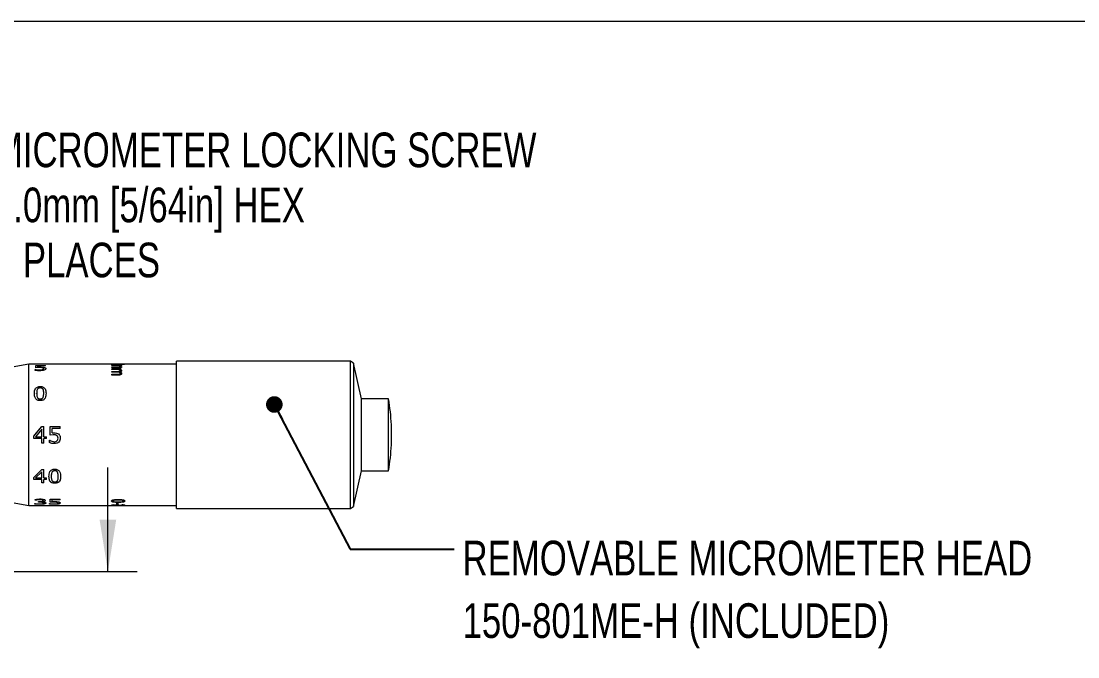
# Model space of a CAD drawing. Header units: millimetres. Extents: x 2 to 278, y 1 to 215.
# Drawn here: x 75.2 to 139.8, y 175.8 to 214.6 of the extents above; entities that cross this region are included whole.
import ezdxf

# ---------------------------------------------------------------- set-up
doc = ezdxf.new("R2010")
doc.units = ezdxf.units.MM
doc.styles.add('SLDTEXTSTYLE0', font='TXT', dxfattribs={"width": 0.75})
doc.dimstyles.new('SLDDIMSTYLE1', dxfattribs={"dimtxt": 2.116667, "dimasz": 3.175, "dimexe": 0, "dimexo": 0.0625, "dimgap": 0.529167, "dimtad": 0, "dimtih": 1, "dimtoh": 1, "dimdec": 1, "dimlfac": 2, "dimrnd": 1e-09, "dimzin": 12, "dimdsep": 46, "dimtxsty": 'SLDTEXTSTYLE0', "dimsah": 1, "dimcen": 0.09, "dimadec": 0, "dimazin": 3, "dimtfac": 1, "dimtdec": 1, "dimtmove": 0, "dimatfit": 0, "dimfxl": 1, "dimfrac": 2, "dimtolj": 1, "dimtzin": 12, "dimarcsym": 0})
doc.dimstyles.new('SLDDIMSTYLE6', dxfattribs={"dimtxt": 2.116667, "dimasz": 3.175, "dimexe": 0, "dimexo": 0.0625, "dimgap": 0.529167, "dimtad": 0, "dimtih": 1, "dimtoh": 1, "dimdec": 1, "dimlfac": 2, "dimrnd": 1e-09, "dimzin": 12, "dimdsep": 46, "dimtxsty": 'SLDTEXTSTYLE0', "dimsah": 1, "dimcen": 0, "dimadec": 0, "dimazin": 3, "dimtfac": 1, "dimtdec": 1, "dimtofl": 0, "dimtmove": 0, "dimatfit": 3, "dimfxl": 1, "dimfrac": 2, "dimtolj": 1, "dimtzin": 12, "dimarcsym": 0})
doc.dimstyles.new('SLDDIMSTYLE7', dxfattribs={"dimtxt": 0.18, "dimasz": 1.016, "dimexe": 0, "dimexo": 0.0625, "dimgap": 0, "dimtad": 0, "dimtih": 1, "dimtoh": 1, "dimdec": 0, "dimrnd": 1e-09, "dimzin": 0, "dimdsep": 46, "dimtxsty": 'Standard', "dimblk1": 'DOT', "dimblk2": 'DOT', "dimsah": 1, "dimcen": 0.09, "dimadec": 0, "dimazin": 0, "dimtfac": 1.016, "dimtdec": 0, "dimtofl": 0, "dimtmove": 0, "dimatfit": 3, "dimldrblk": 'DOT', "dimfxl": 1, "dimfrac": 2, "dimtolj": 1, "dimtzin": 0, "dimarcsym": 0})

# ---------------------------------------------------------------- blocks, each defined once
blk = doc.blocks.new('_D_12')
at = {"color": 7, "linetype": 'Continuous', "lineweight": 0}
for p, q in [((80.533, 181.023), (80.533, 187.373)), ((59.049, 181.023), (82.311, 181.023)), ((65.299, 174.773), (82.311, 174.773)), ((80.533, 168.523), (80.533, 174.773)), ((84.343, 168.523), (80.533, 168.523)), ((86.918, 166.953), (86.274, 166.953)), ((86.274, 166.953), (86.274, 163.589)), ((94.675, 166.953), (95.319, 166.953)), ((95.319, 166.953), (95.319, 163.589)), ((86.274, 163.589), (86.918, 163.589)), ((95.319, 163.589), (94.675, 163.589))]:
    blk.add_line(p, q, dxfattribs=at)
at = {"color": 7, "linetype": 'Continuous', "lineweight": 18}
for points in [[(80.533, 181.023), (81.041, 184.198), (80.025, 184.198)], [(80.533, 174.773), (80.025, 171.598), (81.041, 171.598)]]:
    blk.add_solid(points, dxfattribs=at)
at = {"color": 7, "linetype": 'Continuous', "lineweight": 18, "char_height": 2.1167, "attachment_point": 1, "style": 'SLDTEXTSTYLE0'}
for s, insert in [('12.5mm', (85.631, 170.11)), ('0.49in', (86.918, 166.318)), ('TYP', (85.631, 162.526))]:
    blk.add_mtext(s, dxfattribs=dict(at, insert=insert))
blk = doc.blocks.new('_D_15')
at = {"color": 7, "linetype": 'Continuous', "lineweight": 0}
for p, q in [((61.511, 193.882), (68.966, 206.795)), ((68.966, 206.795), (72.776, 206.795))]:
    blk.add_line(p, q, dxfattribs=at)
at = {"color": 7, "linetype": 'Continuous', "lineweight": 18}
blk.add_solid([(61.511, 193.882), (63.538, 196.377), (62.658, 196.885)], dxfattribs=at)
at = {"color": 7, "linetype": 'Continuous', "lineweight": 18, "attachment_point": 1, "style": 'SLDTEXTSTYLE0'}
for s, insert, char_height in [('MICROMETER LOCKING SCREW', (73.57, 207.841), 2.11667), ('2.0mm [5/64in] HEX', (73.57, 204.478), 2.11667), ('2 PLACES', (73.57, 201.115), 2.1167)]:
    blk.add_mtext(s, dxfattribs=dict(at, insert=insert, char_height=char_height))
blk = doc.blocks.new('_Dot')
at = {"color": 0, "linetype": 'ByBlock', "lineweight": -2}
blk.add_line((-0.5, 0), (-1, 0), dxfattribs=at)
at = {"color": 0, "linetype": 'ByBlock', "const_width": 0.5}
blk.add_lwpolyline([(-0.25, 0, 1), (0.25, 0, 1)], format="xyb", close=True, dxfattribs=at)

msp = doc.modelspace()

# ---------------------------------------------------------------- linework, layer by layer
at = {"color": 7, "linetype": 'Continuous', "lineweight": 18}
for p, q in [((1.579, 214.645), (277.989, 214.645)), ((75.701, 193.695), (72.526, 193.135)), ((80.781, 193.695), (75.701, 193.695)), ((75.701, 185.883), (75.701, 193.695)), ((80.781, 193.695), (80.858, 193.695)), ((80.781, 193.678), (80.781, 193.695)), ((80.858, 193.688), (80.781, 193.688)), ((80.858, 193.678), (80.781, 193.678)), ((80.781, 193.654), (81.35, 193.654)), ((80.781, 193.64), (80.781, 193.654)), ((81.369, 193.695), (80.858, 193.695)), ((80.858, 193.693), (80.858, 193.695)), ((80.858, 193.693), (81.369, 193.693)), ((80.858, 193.693), (80.858, 193.689)), ((80.858, 193.678), (80.858, 193.689)), ((81.543, 193.689), (80.858, 193.689)), ((81.35, 193.64), (81.35, 193.654)), ((81.369, 193.695), (81.437, 193.695)), ((81.369, 193.693), (81.369, 193.695)), ((81.369, 193.693), (81.369, 193.689)), ((84.723, 193.695), (81.439, 193.695)), ((81.543, 193.689), (81.543, 193.692)), ((95.351, 193.877), (84.723, 193.877)), ((84.723, 185.736), (84.723, 193.877)), ((95.545, 193.753), (95.351, 193.877)), ((95.351, 185.736), (95.351, 193.877)), ((96.026, 191.567), (95.545, 193.753)), ((95.545, 193.753), (95.545, 185.001)), ((76.084, 193.372), (76.093, 193.372)), ((76.084, 193.315), (76.084, 193.372)), ((76.084, 193.366), (76.093, 193.366)), ((76.093, 193.372), (76.093, 193.366)), ((76.122, 193.613), (76.727, 193.613)), ((76.122, 193.479), (76.122, 193.613)), ((76.122, 193.606), (76.727, 193.606)), ((76.332, 193.487), (76.122, 193.479)), ((76.122, 193.473), (76.122, 193.479)), ((76.251, 193.519), (76.251, 193.589)), ((76.727, 193.589), (76.251, 193.589)), ((76.251, 193.519), (76.251, 193.513)), ((76.365, 193.521), (76.365, 193.515)), ((76.367, 193.337), (76.367, 193.331)), ((76.538, 193.361), (76.538, 193.356)), ((76.598, 193.423), (76.598, 193.417)), ((76.624, 193.502), (76.624, 193.496)), ((76.727, 193.589), (76.727, 193.613)), ((76.74, 193.423), (76.74, 193.417)), ((80.781, 193.648), (81.35, 193.648)), ((81.213, 193.64), (80.781, 193.64)), ((80.781, 193.589), (81.11, 193.589)), ((80.781, 193.567), (80.781, 193.589)), ((80.781, 193.583), (81.11, 193.583)), ((81.151, 193.567), (80.781, 193.567)), ((80.781, 193.493), (81.11, 193.493)), ((80.781, 193.463), (80.781, 193.493)), ((80.781, 193.487), (81.11, 193.487)), ((81.153, 193.463), (80.781, 193.463)), ((80.781, 193.4), (81.35, 193.4)), ((80.781, 193.364), (80.781, 193.4)), ((80.781, 193.394), (81.35, 193.394)), ((81.213, 193.364), (80.781, 193.364)), ((80.781, 193.253), (81.11, 193.253)), ((80.781, 193.209), (80.781, 193.253)), ((80.781, 193.247), (81.11, 193.247)), ((81.151, 193.209), (80.781, 193.209)), ((80.781, 193.077), (81.11, 193.077)), ((80.781, 193.027), (80.781, 193.077)), ((80.781, 193.072), (81.11, 193.072)), ((81.153, 193.027), (80.781, 193.027)), ((81.11, 193.589), (81.11, 193.583)), ((81.11, 193.493), (81.11, 193.487)), ((81.11, 193.253), (81.11, 193.247)), ((81.11, 193.077), (81.11, 193.072)), ((81.21, 193.567), (81.151, 193.567)), ((81.21, 193.211), (81.151, 193.209)), ((81.238, 193.593), (81.238, 193.586)), ((81.238, 193.498), (81.238, 193.492)), ((81.238, 193.26), (81.238, 193.254)), ((81.238, 193.086), (81.238, 193.081)), ((81.274, 193.572), (81.274, 193.566)), ((81.274, 193.22), (81.274, 193.215)), ((81.283, 193.612), (81.283, 193.606)), ((81.283, 193.526), (81.283, 193.52)), ((81.283, 193.301), (81.283, 193.296)), ((81.283, 193.135), (81.283, 193.129)), ((81.35, 193.64), (81.287, 193.64)), ((81.35, 193.364), (81.287, 193.364)), ((81.287, 193.364), (81.287, 193.358)), ((81.35, 193.364), (81.35, 193.4)), ((81.369, 193.607), (81.369, 193.601)), ((81.369, 193.518), (81.369, 193.512)), ((81.369, 193.29), (81.369, 193.284)), ((81.369, 193.121), (81.369, 193.115)), ((76.045, 191.914), (76.045, 191.911)), ((76.187, 191.911), (76.187, 191.914)), ((76.399, 192.326), (76.399, 192.322)), ((76.611, 191.912), (76.611, 191.915)), ((76.752, 191.915), (76.752, 191.912)), ((76.226, 191.656), (76.226, 191.659)), ((76.399, 191.562), (76.399, 191.565)), ((76.57, 191.654), (76.57, 191.657)), ((97.677, 191.567), (96.026, 191.567)), ((96.026, 187.604), (96.026, 191.567)), ((97.677, 187.604), (97.677, 191.567)), ((76.007, 189.304), (76.501, 189.879)), ((76.068, 189.376), (76.501, 189.878)), ((76.501, 189.879), (76.624, 189.879)), ((76.501, 189.878), (76.501, 189.879)), ((76.501, 189.878), (76.624, 189.878)), ((76.624, 189.263), (76.624, 189.879)), ((77.01, 189.879), (77.614, 189.879)), ((77.01, 189.353), (77.01, 189.879)), ((77.01, 189.878), (77.614, 189.878)), ((77.614, 189.764), (77.614, 189.879)), ((97.852, 188.875), (97.852, 189.996)), ((76.007, 189.147), (76.007, 189.304)), ((76.495, 189.147), (76.007, 189.147)), ((76.495, 189.147), (76.007, 189.147)), ((76.495, 189.715), (76.106, 189.263)), ((76.204, 189.377), (76.106, 189.263)), ((76.106, 189.263), (76.106, 189.263)), ((76.106, 189.263), (76.495, 189.263)), ((76.495, 189.263), (76.495, 189.715)), ((76.495, 188.865), (76.495, 189.147)), ((76.495, 189.147), (76.495, 189.147)), ((76.624, 189.263), (76.778, 189.263)), ((76.624, 188.865), (76.624, 189.147)), ((76.778, 189.147), (76.624, 189.147)), ((76.778, 189.147), (76.624, 189.147)), ((76.624, 189.147), (76.624, 189.147)), ((76.778, 189.147), (76.778, 189.263)), ((77.219, 189.378), (77.01, 189.353)), ((77.185, 189.374), (77.01, 189.353)), ((77.138, 189.489), (77.138, 189.764)), ((77.614, 189.764), (77.138, 189.764)), ((77.138, 189.489), (77.138, 189.489)), ((77.252, 189.494), (77.252, 189.494)), ((77.418, 189.331), (77.418, 189.331)), ((77.486, 189.183), (77.486, 189.183)), ((77.512, 189.43), (77.564, 189.383)), ((77.512, 189.43), (77.512, 189.43)), ((77.627, 189.184), (77.627, 189.184)), ((76.624, 188.866), (76.495, 188.866)), ((76.624, 188.865), (76.495, 188.865)), ((76.971, 189.044), (76.981, 189.044)), ((76.971, 188.899), (76.971, 189.044)), ((77.259, 188.84), (77.259, 188.84)), ((77.531, 188.939), (77.531, 188.939)), ((97.852, 188.757), (97.852, 188.875)), ((76.007, 186.777), (76.501, 187.258)), ((76.501, 187.258), (76.624, 187.258)), ((76.624, 186.744), (76.624, 187.258)), ((96.026, 187.186), (96.026, 187.604)), ((97.677, 187.186), (97.677, 187.604)), ((76.007, 186.653), (76.007, 186.777)), ((76.495, 186.657), (76.007, 186.657)), ((76.495, 186.653), (76.007, 186.653)), ((76.495, 187.12), (76.106, 186.747)), ((76.495, 187.117), (76.106, 186.744)), ((76.106, 186.747), (76.106, 186.744)), ((76.106, 186.744), (76.495, 186.744)), ((76.495, 187.12), (76.495, 187.117)), ((76.495, 186.744), (76.495, 187.117)), ((76.495, 186.657), (76.495, 186.653)), ((76.495, 186.439), (76.495, 186.653)), ((76.624, 186.744), (76.778, 186.744)), ((76.778, 186.657), (76.624, 186.657)), ((76.624, 186.657), (76.624, 186.653)), ((76.624, 186.439), (76.624, 186.653)), ((76.778, 186.653), (76.624, 186.653)), ((76.778, 186.653), (76.778, 186.744)), ((76.933, 186.831), (76.933, 186.834)), ((77.074, 186.834), (77.074, 186.831)), ((77.114, 187.092), (77.114, 187.088)), ((77.286, 187.183), (77.286, 187.18)), ((77.457, 187.093), (77.457, 187.089)), ((77.498, 186.835), (77.498, 186.832)), ((77.64, 186.832), (77.64, 186.835)), ((95.545, 185.001), (96.026, 187.186)), ((96.026, 187.186), (97.677, 187.186)), ((76.624, 186.444), (76.495, 186.444)), ((76.624, 186.439), (76.495, 186.439)), ((77.286, 186.42), (77.286, 186.425)), ((72.526, 185.619), (75.701, 185.059)), ((75.701, 185.059), (75.701, 185.883)), ((76.097, 185.378), (76.097, 185.433)), ((76.103, 185.384), (76.097, 185.384)), ((76.103, 185.378), (76.097, 185.378)), ((76.103, 185.378), (76.103, 185.384)), ((76.302, 185.296), (76.349, 185.296)), ((76.302, 185.26), (76.302, 185.296)), ((76.364, 185.266), (76.302, 185.266)), ((76.364, 185.26), (76.364, 185.266)), ((76.376, 185.413), (76.376, 185.418)), ((76.514, 185.4), (76.514, 185.406)), ((76.518, 185.282), (76.518, 185.288)), ((76.518, 185.279), (76.518, 185.282)), ((76.572, 185.357), (76.572, 185.363)), ((76.714, 185.361), (76.714, 185.367)), ((77.01, 185.449), (77.614, 185.449)), ((77.01, 185.26), (77.01, 185.449)), ((77.219, 185.274), (77.01, 185.266)), ((77.219, 185.268), (77.01, 185.26)), ((77.614, 185.408), (77.138, 185.408)), ((77.138, 185.402), (77.138, 185.408)), ((77.138, 185.303), (77.138, 185.402)), ((77.614, 185.402), (77.138, 185.402)), ((77.219, 185.268), (77.219, 185.274)), ((77.614, 185.402), (77.614, 185.449)), ((80.762, 185.333), (80.762, 185.339)), ((80.849, 185.339), (80.849, 185.333)), ((80.931, 185.387), (80.931, 185.381)), ((81.162, 185.398), (81.162, 185.392)), ((81.395, 185.386), (81.395, 185.381)), ((81.476, 185.339), (81.476, 185.333)), ((81.562, 185.333), (81.562, 185.339)), ((84.723, 184.877), (84.723, 185.736)), ((95.351, 184.877), (95.351, 185.736)), ((75.701, 185.059), (84.723, 185.059)), ((76.071, 185.177), (76.071, 185.184)), ((76.071, 185.177), (76.081, 185.177)), ((76.071, 185.147), (76.071, 185.177)), ((76.364, 185.26), (76.302, 185.26)), ((76.371, 185.134), (76.371, 185.14)), ((76.533, 185.249), (76.533, 185.255)), ((76.598, 185.208), (76.598, 185.214)), ((76.644, 185.153), (76.644, 185.159)), ((76.74, 185.206), (76.74, 185.212)), ((76.971, 185.177), (76.971, 185.184)), ((76.971, 185.177), (76.981, 185.177)), ((76.971, 185.146), (76.971, 185.177)), ((77.259, 185.134), (77.259, 185.14)), ((77.418, 185.253), (77.418, 185.259)), ((77.486, 185.212), (77.486, 185.218)), ((77.531, 185.154), (77.531, 185.16)), ((77.627, 185.212), (77.627, 185.218)), ((80.781, 185.11), (80.887, 185.11)), ((80.781, 185.061), (80.781, 185.11)), ((80.868, 185.068), (80.781, 185.068)), ((80.868, 185.061), (80.781, 185.061)), ((81.067, 185.078), (80.868, 185.101)), ((80.868, 185.095), (80.868, 185.101)), ((81.067, 185.072), (80.868, 185.095)), ((80.868, 185.061), (80.868, 185.062)), ((80.887, 185.11), (81.073, 185.083)), ((81.198, 185.071), (81.067, 185.078)), ((81.067, 185.072), (81.067, 185.078)), ((81.198, 185.064), (81.067, 185.072)), ((81.07, 185.208), (81.157, 185.208)), ((81.07, 185.136), (81.07, 185.208)), ((81.157, 185.143), (81.07, 185.143)), ((81.157, 185.136), (81.07, 185.136)), ((81.157, 185.136), (81.157, 185.208)), ((81.163, 185.248), (81.163, 185.254)), ((81.255, 185.069), (81.198, 185.071)), ((81.198, 185.064), (81.198, 185.071)), ((81.351, 185.062), (81.351, 185.069)), ((81.408, 185.106), (81.408, 185.113)), ((81.408, 185.107), (81.515, 185.107)), ((81.408, 185.106), (81.408, 185.107)), ((81.476, 185.08), (81.476, 185.087)), ((84.723, 184.877), (95.351, 184.877)), ((95.351, 184.877), (95.545, 185.001))]:
    msp.add_line(p, q, dxfattribs=at)
for start, end in [(2.79709, 9.93321), (350.06679, 357.20291)]:
    msp.add_arc((85.167, 189.377), 12.7, start, end, dxfattribs=at)
for points, knots in [([(81.437, 193.695), (81.438, 193.695), (81.439, 193.695), (81.451, 193.694), (81.458, 193.694)], [0, 0, 0, 0, 0.498035, 1, 1, 1, 1]), ([(81.458, 193.694), (81.463, 193.693), (81.472, 193.693), (81.493, 193.693), (81.517, 193.692), (81.534, 193.692), (81.543, 193.692)], [0, 0, 0, 0, 0.255248, 0.499878, 0.749676, 1, 1, 1, 1]), ([(76.372, 193.29), (76.322, 193.291), (76.223, 193.293), (76.13, 193.307), (76.084, 193.315)], [0, 0, 0, 0, 0.497226, 1, 1, 1, 1]), ([(76.093, 193.372), (76.136, 193.363), (76.221, 193.344), (76.318, 193.339), (76.367, 193.337)], [0, 0, 0, 0, 0.500486, 1, 1, 1, 1]), ([(76.093, 193.366), (76.136, 193.357), (76.221, 193.338), (76.318, 193.333), (76.367, 193.331)], [0, 0, 0, 0, 0.500426, 1, 1, 1, 1]), ([(76.251, 193.519), (76.27, 193.52), (76.308, 193.521), (76.346, 193.521), (76.365, 193.521)], [0, 0, 0, 0, 0.499995, 1, 1, 1, 1]), ([(76.251, 193.513), (76.27, 193.514), (76.308, 193.515), (76.346, 193.515), (76.365, 193.515)], [0, 0, 0, 0, 0.499993, 1, 1, 1, 1]), ([(76.53, 193.472), (76.516, 193.475), (76.486, 193.481), (76.418, 193.486), (76.367, 193.486), (76.332, 193.487)], [0, 0, 0, 0, 0.249715, 0.499736, 1, 1, 1, 1]), ([(76.365, 193.521), (76.411, 193.521), (76.502, 193.52), (76.584, 193.508), (76.624, 193.502)], [0, 0, 0, 0, 0.501299, 1, 1, 1, 1]), ([(76.365, 193.515), (76.411, 193.515), (76.502, 193.514), (76.584, 193.502), (76.624, 193.496)], [0, 0, 0, 0, 0.50135, 1, 1, 1, 1]), ([(76.367, 193.337), (76.398, 193.338), (76.445, 193.339), (76.496, 193.348), (76.521, 193.355), (76.533, 193.359), (76.538, 193.361)], [0, 0, 0, 0, 0.499447, 0.749427, 0.874687, 1, 1, 1, 1]), ([(76.367, 193.331), (76.398, 193.332), (76.445, 193.334), (76.496, 193.342), (76.521, 193.349), (76.533, 193.353), (76.538, 193.356)], [0, 0, 0, 0, 0.49954, 0.749513, 0.874741, 1, 1, 1, 1]), ([(76.644, 193.331), (76.625, 193.324), (76.587, 193.311), (76.496, 193.293), (76.421, 193.291), (76.372, 193.29)], [0, 0, 0, 0, 0.250276, 0.500633, 1, 1, 1, 1]), ([(76.598, 193.423), (76.596, 193.432), (76.593, 193.447), (76.563, 193.463), (76.541, 193.469), (76.53, 193.472)], [0, 0, 0, 0, 0.499125, 0.74964, 1, 1, 1, 1]), ([(76.538, 193.361), (76.548, 193.366), (76.568, 193.375), (76.593, 193.396), (76.596, 193.412), (76.598, 193.423)], [0, 0, 0, 0, 0.250172, 0.500472, 1, 1, 1, 1]), ([(76.538, 193.356), (76.548, 193.36), (76.568, 193.369), (76.593, 193.39), (76.596, 193.406), (76.598, 193.417)], [0, 0, 0, 0, 0.250257, 0.500566, 1, 1, 1, 1]), ([(76.624, 193.502), (76.643, 193.498), (76.68, 193.489), (76.718, 193.47), (76.733, 193.451), (76.739, 193.435), (76.739, 193.427), (76.74, 193.423)], [0, 0, 0, 0, 0.249801, 0.499609, 0.749505, 0.874729, 1, 1, 1, 1]), ([(76.624, 193.496), (76.643, 193.492), (76.68, 193.483), (76.718, 193.464), (76.733, 193.445), (76.739, 193.429), (76.739, 193.421), (76.74, 193.417)], [0, 0, 0, 0, 0.249918, 0.499746, 0.749586, 0.874771, 1, 1, 1, 1]), ([(76.74, 193.423), (76.736, 193.407), (76.727, 193.374), (76.671, 193.345), (76.644, 193.331)], [0, 0, 0, 0, 0.500453, 1, 1, 1, 1]), ([(81.11, 193.589), (81.132, 193.589), (81.176, 193.589), (81.217, 193.591), (81.238, 193.593)], [0, 0, 0, 0, 0.501406, 1, 1, 1, 1]), ([(81.11, 193.583), (81.132, 193.583), (81.176, 193.583), (81.217, 193.585), (81.238, 193.586)], [0, 0, 0, 0, 0.501424, 1, 1, 1, 1]), ([(81.11, 193.493), (81.132, 193.493), (81.175, 193.493), (81.217, 193.497), (81.238, 193.498)], [0, 0, 0, 0, 0.501446, 1, 1, 1, 1]), ([(81.11, 193.487), (81.132, 193.487), (81.175, 193.487), (81.217, 193.49), (81.238, 193.492)], [0, 0, 0, 0, 0.501464, 1, 1, 1, 1]), ([(81.11, 193.253), (81.132, 193.253), (81.176, 193.252), (81.217, 193.258), (81.238, 193.26)], [0, 0, 0, 0, 0.501406, 1, 1, 1, 1]), ([(81.11, 193.247), (81.132, 193.247), (81.176, 193.247), (81.217, 193.252), (81.238, 193.254)], [0, 0, 0, 0, 0.501424, 1, 1, 1, 1]), ([(81.11, 193.077), (81.132, 193.077), (81.175, 193.077), (81.217, 193.083), (81.238, 193.086)], [0, 0, 0, 0, 0.501446, 1, 1, 1, 1]), ([(81.11, 193.072), (81.132, 193.072), (81.175, 193.072), (81.217, 193.078), (81.238, 193.081)], [0, 0, 0, 0, 0.501464, 1, 1, 1, 1]), ([(81.369, 193.518), (81.368, 193.51), (81.365, 193.499), (81.338, 193.484), (81.298, 193.473), (81.234, 193.464), (81.18, 193.463), (81.153, 193.463)], [0, 0, 0, 0, 0.249661, 0.375114, 0.499851, 0.749401, 1, 1, 1, 1]), ([(81.369, 193.121), (81.368, 193.107), (81.365, 193.087), (81.338, 193.062), (81.298, 193.043), (81.234, 193.029), (81.18, 193.027), (81.153, 193.027)], [0, 0, 0, 0, 0.249661, 0.375114, 0.499851, 0.749401, 1, 1, 1, 1]), ([(81.283, 193.526), (81.281, 193.53), (81.279, 193.538), (81.254, 193.553), (81.228, 193.562), (81.21, 193.567)], [0, 0, 0, 0, 0.249663, 0.499643, 1, 1, 1, 1]), ([(81.283, 193.135), (81.281, 193.142), (81.279, 193.156), (81.254, 193.183), (81.228, 193.2), (81.21, 193.211)], [0, 0, 0, 0, 0.249663, 0.499643, 1, 1, 1, 1]), ([(81.283, 193.612), (81.281, 193.615), (81.279, 193.621), (81.255, 193.63), (81.23, 193.636), (81.213, 193.64)], [0, 0, 0, 0, 0.249731, 0.499687, 1, 1, 1, 1]), ([(81.283, 193.301), (81.281, 193.307), (81.279, 193.319), (81.255, 193.341), (81.23, 193.355), (81.213, 193.364)], [0, 0, 0, 0, 0.249731, 0.499687, 1, 1, 1, 1]), ([(81.238, 193.593), (81.246, 193.594), (81.262, 193.596), (81.281, 193.603), (81.282, 193.609), (81.283, 193.612)], [0, 0, 0, 0, 0.248695, 0.499864, 1, 1, 1, 1]), ([(81.238, 193.586), (81.246, 193.588), (81.262, 193.59), (81.281, 193.597), (81.282, 193.602), (81.283, 193.606)], [0, 0, 0, 0, 0.248838, 0.50002, 1, 1, 1, 1]), ([(81.238, 193.498), (81.245, 193.5), (81.261, 193.503), (81.281, 193.513), (81.282, 193.521), (81.283, 193.526)], [0, 0, 0, 0, 0.2490104, 0.4999938, 1, 1, 1, 1]), ([(81.238, 193.492), (81.245, 193.494), (81.261, 193.497), (81.281, 193.507), (81.282, 193.515), (81.283, 193.52)], [0, 0, 0, 0, 0.2491538, 0.5001535, 1, 1, 1, 1]), ([(81.238, 193.26), (81.246, 193.262), (81.262, 193.267), (81.281, 193.281), (81.282, 193.293), (81.283, 193.301)], [0, 0, 0, 0, 0.2486945, 0.4998635, 1, 1, 1, 1]), ([(81.238, 193.254), (81.246, 193.257), (81.262, 193.261), (81.281, 193.276), (81.282, 193.288), (81.283, 193.296)], [0, 0, 0, 0, 0.248838, 0.50002, 1, 1, 1, 1]), ([(81.238, 193.086), (81.245, 193.089), (81.261, 193.094), (81.281, 193.111), (81.282, 193.125), (81.283, 193.135)], [0, 0, 0, 0, 0.2490104, 0.4999938, 1, 1, 1, 1]), ([(81.238, 193.081), (81.245, 193.083), (81.261, 193.089), (81.281, 193.105), (81.282, 193.12), (81.283, 193.129)], [0, 0, 0, 0, 0.2491538, 0.5001535, 1, 1, 1, 1]), ([(81.369, 193.607), (81.369, 193.604), (81.367, 193.597), (81.349, 193.587), (81.322, 193.579), (81.296, 193.575), (81.281, 193.573), (81.274, 193.572)], [0, 0, 0, 0, 0.250209, 0.499939, 0.749547, 0.874726, 1, 1, 1, 1]), ([(81.274, 193.572), (81.299, 193.565), (81.336, 193.554), (81.366, 193.535), (81.368, 193.524), (81.369, 193.518)], [0, 0, 0, 0, 0.500031, 0.750024, 1, 1, 1, 1]), ([(81.274, 193.566), (81.299, 193.559), (81.336, 193.548), (81.366, 193.529), (81.368, 193.518), (81.369, 193.512)], [0, 0, 0, 0, 0.50013, 0.750094, 1, 1, 1, 1]), ([(81.369, 193.29), (81.369, 193.283), (81.367, 193.269), (81.349, 193.248), (81.322, 193.234), (81.296, 193.225), (81.281, 193.222), (81.274, 193.22)], [0, 0, 0, 0, 0.250209, 0.499939, 0.749547, 0.874726, 1, 1, 1, 1]), ([(81.274, 193.22), (81.299, 193.206), (81.336, 193.185), (81.366, 193.15), (81.368, 193.131), (81.369, 193.121)], [0, 0, 0, 0, 0.500031, 0.750024, 1, 1, 1, 1]), ([(81.274, 193.215), (81.299, 193.201), (81.336, 193.18), (81.366, 193.144), (81.368, 193.125), (81.369, 193.115)], [0, 0, 0, 0, 0.50013, 0.750094, 1, 1, 1, 1]), ([(81.287, 193.64), (81.309, 193.636), (81.341, 193.629), (81.362, 193.619), (81.369, 193.612), (81.369, 193.609), (81.369, 193.607)], [0, 0, 0, 0, 0.4997473, 0.749637, 0.8747927, 1, 1, 1, 1]), ([(81.287, 193.634), (81.309, 193.629), (81.341, 193.623), (81.362, 193.612), (81.369, 193.606), (81.369, 193.602), (81.369, 193.601)], [0, 0, 0, 0, 0.4998406, 0.7497031, 0.8748283, 1, 1, 1, 1]), ([(81.287, 193.364), (81.309, 193.354), (81.341, 193.338), (81.362, 193.315), (81.369, 193.301), (81.369, 193.293), (81.369, 193.29)], [0, 0, 0, 0, 0.499747, 0.749637, 0.874793, 1, 1, 1, 1]), ([(81.287, 193.358), (81.309, 193.348), (81.341, 193.332), (81.362, 193.309), (81.369, 193.295), (81.369, 193.288), (81.369, 193.284)], [0, 0, 0, 0, 0.4998406, 0.7497031, 0.8748283, 1, 1, 1, 1]), ([(76.045, 191.914), (76.047, 191.963), (76.05, 192.06), (76.086, 192.176), (76.15, 192.255), (76.221, 192.299), (76.293, 192.318), (76.353, 192.325), (76.384, 192.326), (76.399, 192.326)], [0, 0, 0, 0, 0.250459, 0.50023, 0.625184, 0.749909, 0.874716, 0.937346, 1, 1, 1, 1]), ([(76.045, 191.911), (76.047, 191.959), (76.05, 192.056), (76.086, 192.172), (76.15, 192.25), (76.221, 192.295), (76.293, 192.314), (76.353, 192.321), (76.384, 192.322), (76.399, 192.322)], [0, 0, 0, 0, 0.250327, 0.499992, 0.624932, 0.749699, 0.874601, 0.937287, 1, 1, 1, 1]), ([(76.399, 191.465), (76.368, 191.466), (76.308, 191.469), (76.221, 191.497), (76.149, 191.548), (76.086, 191.639), (76.05, 191.766), (76.047, 191.865), (76.045, 191.914)], [0, 0, 0, 0, 0.125107, 0.249982, 0.374728, 0.499704, 0.749513, 1, 1, 1, 1]), ([(76.227, 192.159), (76.216, 192.134), (76.196, 192.084), (76.189, 192.001), (76.187, 191.944), (76.187, 191.914)], [0, 0, 0, 0, 0.325118, 0.645265, 1, 1, 1, 1]), ([(76.187, 191.914), (76.187, 191.886), (76.188, 191.829), (76.193, 191.742), (76.215, 191.687), (76.226, 191.659)], [0, 0, 0, 0, 0.333816, 0.673041, 1, 1, 1, 1]), ([(76.187, 191.911), (76.187, 191.882), (76.188, 191.826), (76.193, 191.739), (76.215, 191.683), (76.226, 191.656)], [0, 0, 0, 0, 0.333803, 0.673018, 1, 1, 1, 1]), ([(76.399, 192.241), (76.39, 192.24), (76.372, 192.24), (76.336, 192.236), (76.293, 192.223), (76.252, 192.196), (76.235, 192.171), (76.227, 192.159)], [0, 0, 0, 0, 0.1253617, 0.2506431, 0.5003389, 0.749896, 1, 1, 1, 1]), ([(76.399, 192.326), (76.429, 192.325), (76.49, 192.323), (76.575, 192.299), (76.646, 192.256), (76.71, 192.177), (76.747, 192.061), (76.751, 191.964), (76.752, 191.915)], [0, 0, 0, 0, 0.125108, 0.249996, 0.368839, 0.499677, 0.749515, 1, 1, 1, 1]), ([(76.399, 192.322), (76.429, 192.321), (76.49, 192.318), (76.575, 192.295), (76.646, 192.252), (76.71, 192.173), (76.747, 192.057), (76.751, 191.96), (76.752, 191.912)], [0, 0, 0, 0, 0.125223, 0.250206, 0.369104, 0.499915, 0.749647, 1, 1, 1, 1]), ([(76.57, 192.16), (76.566, 192.166), (76.558, 192.178), (76.537, 192.201), (76.504, 192.224), (76.453, 192.239), (76.417, 192.24), (76.399, 192.241)], [0, 0, 0, 0, 0.1253344, 0.2505826, 0.5001129, 0.7497511, 1, 1, 1, 1]), ([(76.752, 191.915), (76.751, 191.866), (76.747, 191.767), (76.712, 191.638), (76.647, 191.548), (76.576, 191.497), (76.505, 191.474), (76.444, 191.466), (76.414, 191.465), (76.399, 191.465)], [0, 0, 0, 0, 0.250434, 0.500188, 0.629668, 0.749901, 0.874732, 0.937353, 1, 1, 1, 1]), ([(76.611, 191.915), (76.611, 191.958), (76.612, 192.043), (76.584, 192.121), (76.57, 192.16)], [0, 0, 0, 0, 0.501161, 1, 1, 1, 1]), ([(76.57, 191.657), (76.581, 191.685), (76.602, 191.739), (76.609, 191.827), (76.61, 191.885), (76.611, 191.915)], [0, 0, 0, 0, 0.325852, 0.643345, 1, 1, 1, 1]), ([(76.57, 191.654), (76.581, 191.682), (76.602, 191.736), (76.609, 191.824), (76.61, 191.881), (76.611, 191.912)], [0, 0, 0, 0, 0.325883, 0.64339, 1, 1, 1, 1]), ([(76.226, 191.659), (76.234, 191.645), (76.25, 191.617), (76.292, 191.585), (76.344, 191.567), (76.38, 191.566), (76.399, 191.565)], [0, 0, 0, 0, 0.2502208, 0.4998863, 0.7495492, 1, 1, 1, 1]), ([(76.226, 191.656), (76.234, 191.642), (76.25, 191.614), (76.292, 191.582), (76.344, 191.564), (76.38, 191.563), (76.399, 191.562)], [0, 0, 0, 0, 0.250068, 0.499692, 0.749428, 1, 1, 1, 1]), ([(76.399, 191.565), (76.408, 191.565), (76.426, 191.566), (76.461, 191.571), (76.504, 191.585), (76.546, 191.616), (76.562, 191.644), (76.57, 191.657)], [0, 0, 0, 0, 0.125385, 0.250691, 0.500473, 0.749989, 1, 1, 1, 1]), ([(76.399, 191.562), (76.408, 191.562), (76.426, 191.563), (76.461, 191.567), (76.504, 191.581), (76.546, 191.613), (76.562, 191.64), (76.57, 191.654)], [0, 0, 0, 0, 0.125446, 0.250809, 0.500664, 0.75014, 1, 1, 1, 1]), ([(77.138, 189.489), (77.157, 189.49), (77.195, 189.493), (77.233, 189.494), (77.252, 189.494)], [0, 0, 0, 0, 0.4999949, 1, 1, 1, 1]), ([(77.138, 189.489), (77.157, 189.49), (77.195, 189.493), (77.233, 189.494), (77.252, 189.494)], [0, 0, 0, 0, 0.499993, 1, 1, 1, 1]), ([(77.418, 189.331), (77.403, 189.34), (77.374, 189.358), (77.306, 189.375), (77.254, 189.377), (77.219, 189.378)], [0, 0, 0, 0, 0.2497153, 0.499736, 1, 1, 1, 1]), ([(77.252, 189.494), (77.298, 189.494), (77.389, 189.492), (77.471, 189.451), (77.512, 189.43)], [0, 0, 0, 0, 0.501299, 1, 1, 1, 1]), ([(77.252, 189.494), (77.298, 189.493), (77.389, 189.492), (77.471, 189.451), (77.512, 189.43)], [0, 0, 0, 0, 0.50135, 1, 1, 1, 1]), ([(77.418, 189.331), (77.403, 189.34), (77.374, 189.358), (77.317, 189.373), (77.276, 189.375), (77.253, 189.376)], [0, 0, 0, 0, 0.2974279, 0.5952898, 1, 1, 1, 1]), ([(77.486, 189.183), (77.483, 189.211), (77.48, 189.254), (77.451, 189.304), (77.429, 189.322), (77.418, 189.331)], [0, 0, 0, 0, 0.499125, 0.74964, 1, 1, 1, 1]), ([(77.486, 189.183), (77.483, 189.211), (77.48, 189.254), (77.451, 189.304), (77.429, 189.322), (77.418, 189.331)], [0, 0, 0, 0, 0.4989883, 0.749522, 1, 1, 1, 1]), ([(77.426, 189.017), (77.436, 189.028), (77.456, 189.051), (77.481, 189.107), (77.484, 189.152), (77.486, 189.183)], [0, 0, 0, 0, 0.250172, 0.500472, 1, 1, 1, 1]), ([(77.512, 189.43), (77.53, 189.416), (77.567, 189.386), (77.605, 189.324), (77.621, 189.266), (77.626, 189.219), (77.627, 189.196), (77.627, 189.184)], [0, 0, 0, 0, 0.249801, 0.499609, 0.749505, 0.874729, 1, 1, 1, 1]), ([(77.627, 189.184), (77.623, 189.138), (77.615, 189.047), (77.559, 188.975), (77.531, 188.939)], [0, 0, 0, 0, 0.500453, 1, 1, 1, 1]), ([(77.627, 189.184), (77.623, 189.138), (77.615, 189.047), (77.559, 188.975), (77.531, 188.939)], [0, 0, 0, 0, 0.500359, 1, 1, 1, 1]), ([(77.259, 188.84), (77.21, 188.843), (77.111, 188.848), (77.018, 188.883), (76.971, 188.9)], [0, 0, 0, 0, 0.497877, 1, 1, 1, 1]), ([(77.259, 188.84), (77.21, 188.842), (77.111, 188.847), (77.018, 188.882), (76.971, 188.899)], [0, 0, 0, 0, 0.497226, 1, 1, 1, 1]), ([(76.981, 189.044), (77.023, 189.02), (77.108, 188.971), (77.205, 188.96), (77.254, 188.955)], [0, 0, 0, 0, 0.500486, 1, 1, 1, 1]), ([(77.254, 188.955), (77.286, 188.957), (77.333, 188.96), (77.383, 188.983), (77.409, 189.001), (77.42, 189.011), (77.426, 189.017)], [0, 0, 0, 0, 0.499447, 0.749427, 0.874687, 1, 1, 1, 1]), ([(77.531, 188.939), (77.512, 188.922), (77.474, 188.89), (77.383, 188.848), (77.309, 188.843), (77.259, 188.84)], [0, 0, 0, 0, 0.250276, 0.500633, 1, 1, 1, 1]), ([(77.531, 188.939), (77.512, 188.923), (77.474, 188.891), (77.383, 188.849), (77.309, 188.844), (77.259, 188.84)], [0, 0, 0, 0, 0.250193, 0.500539, 1, 1, 1, 1]), ([(76.933, 186.831), (76.934, 186.88), (76.938, 186.979), (76.974, 187.106), (77.037, 187.196), (77.108, 187.248), (77.181, 187.271), (77.241, 187.279), (77.271, 187.28), (77.286, 187.28)], [0, 0, 0, 0, 0.250459, 0.50023, 0.625184, 0.749909, 0.874716, 0.937346, 1, 1, 1, 1]), ([(77.286, 187.28), (77.317, 187.279), (77.377, 187.276), (77.463, 187.249), (77.534, 187.197), (77.597, 187.107), (77.635, 186.98), (77.638, 186.881), (77.64, 186.832)], [0, 0, 0, 0, 0.125108, 0.249996, 0.368839, 0.499677, 0.749515, 1, 1, 1, 1]), ([(77.286, 186.425), (77.256, 186.426), (77.195, 186.428), (77.108, 186.452), (77.037, 186.495), (76.974, 186.574), (76.938, 186.689), (76.934, 186.786), (76.933, 186.834)], [0, 0, 0, 0, 0.125222, 0.250192, 0.374981, 0.499943, 0.749645, 1, 1, 1, 1]), ([(77.286, 186.42), (77.256, 186.422), (77.195, 186.424), (77.108, 186.447), (77.037, 186.491), (76.974, 186.57), (76.938, 186.685), (76.934, 186.782), (76.933, 186.831)], [0, 0, 0, 0, 0.125107, 0.249982, 0.374728, 0.499704, 0.749513, 1, 1, 1, 1]), ([(77.114, 187.092), (77.104, 187.064), (77.083, 187.009), (77.076, 186.922), (77.075, 186.864), (77.074, 186.834)], [0, 0, 0, 0, 0.325159, 0.645301, 1, 1, 1, 1]), ([(77.114, 187.088), (77.104, 187.061), (77.083, 187.006), (77.076, 186.918), (77.075, 186.861), (77.074, 186.831)], [0, 0, 0, 0, 0.325118, 0.645265, 1, 1, 1, 1]), ([(77.074, 186.831), (77.074, 186.803), (77.075, 186.747), (77.081, 186.664), (77.103, 186.614), (77.113, 186.589)], [0, 0, 0, 0, 0.333816, 0.673041, 1, 1, 1, 1]), ([(77.113, 186.589), (77.122, 186.576), (77.138, 186.551), (77.179, 186.523), (77.231, 186.508), (77.268, 186.506), (77.286, 186.506)], [0, 0, 0, 0, 0.2502208, 0.4998863, 0.7495492, 1, 1, 1, 1]), ([(77.286, 187.183), (77.277, 187.183), (77.259, 187.183), (77.223, 187.178), (77.181, 187.164), (77.139, 187.132), (77.123, 187.105), (77.114, 187.092)], [0, 0, 0, 0, 0.1254224, 0.2507602, 0.5005268, 0.7500438, 1, 1, 1, 1]), ([(77.286, 187.18), (77.277, 187.18), (77.259, 187.179), (77.223, 187.175), (77.181, 187.16), (77.139, 187.129), (77.123, 187.102), (77.114, 187.088)], [0, 0, 0, 0, 0.125362, 0.250643, 0.500339, 0.749896, 1, 1, 1, 1]), ([(77.457, 187.093), (77.453, 187.099), (77.445, 187.113), (77.425, 187.138), (77.391, 187.164), (77.34, 187.181), (77.304, 187.183), (77.286, 187.183)], [0, 0, 0, 0, 0.125251, 0.250435, 0.499924, 0.749634, 1, 1, 1, 1]), ([(77.457, 187.089), (77.453, 187.096), (77.445, 187.11), (77.425, 187.135), (77.391, 187.161), (77.34, 187.178), (77.304, 187.179), (77.286, 187.18)], [0, 0, 0, 0, 0.1253344, 0.2505826, 0.5001129, 0.7497511, 1, 1, 1, 1]), ([(77.64, 186.835), (77.638, 186.787), (77.635, 186.69), (77.599, 186.574), (77.535, 186.495), (77.463, 186.452), (77.377, 186.428), (77.317, 186.426), (77.286, 186.425)], [0, 0, 0, 0, 0.25035, 0.500044, 0.629545, 0.749833, 0.874781, 1, 1, 1, 1]), ([(77.64, 186.832), (77.638, 186.783), (77.635, 186.686), (77.599, 186.569), (77.535, 186.491), (77.463, 186.447), (77.392, 186.428), (77.332, 186.421), (77.301, 186.421), (77.286, 186.42)], [0, 0, 0, 0, 0.250434, 0.500188, 0.629668, 0.749901, 0.874732, 0.937353, 1, 1, 1, 1]), ([(77.286, 186.506), (77.295, 186.506), (77.313, 186.506), (77.349, 186.511), (77.392, 186.523), (77.433, 186.55), (77.449, 186.575), (77.458, 186.587)], [0, 0, 0, 0, 0.125385, 0.250691, 0.500473, 0.749989, 1, 1, 1, 1]), ([(77.498, 186.835), (77.499, 186.878), (77.5, 186.964), (77.471, 187.05), (77.457, 187.093)], [0, 0, 0, 0, 0.501143, 1, 1, 1, 1]), ([(77.498, 186.832), (77.499, 186.875), (77.5, 186.961), (77.471, 187.046), (77.457, 187.089)], [0, 0, 0, 0, 0.501161, 1, 1, 1, 1]), ([(77.458, 186.587), (77.468, 186.612), (77.49, 186.662), (77.496, 186.745), (77.498, 186.801), (77.498, 186.832)], [0, 0, 0, 0, 0.325852, 0.643345, 1, 1, 1, 1]), ([(76.097, 185.433), (76.142, 185.441), (76.234, 185.456), (76.333, 185.458), (76.382, 185.46)], [0, 0, 0, 0, 0.50004, 1, 1, 1, 1]), ([(76.376, 185.418), (76.328, 185.416), (76.23, 185.412), (76.146, 185.393), (76.103, 185.384)], [0, 0, 0, 0, 0.499675, 1, 1, 1, 1]), ([(76.376, 185.413), (76.328, 185.41), (76.23, 185.406), (76.146, 185.387), (76.103, 185.378)], [0, 0, 0, 0, 0.4996143, 1, 1, 1, 1]), ([(76.349, 185.296), (76.376, 185.297), (76.43, 185.297), (76.493, 185.306), (76.535, 185.317), (76.558, 185.329), (76.57, 185.342), (76.572, 185.352), (76.572, 185.357)], [0, 0, 0, 0, 0.250292, 0.499776, 0.627084, 0.749742, 0.874757, 1, 1, 1, 1]), ([(76.533, 185.255), (76.52, 185.257), (76.494, 185.261), (76.437, 185.265), (76.393, 185.266), (76.364, 185.266)], [0, 0, 0, 0, 0.249624, 0.499678, 1, 1, 1, 1]), ([(76.514, 185.406), (76.492, 185.41), (76.449, 185.418), (76.401, 185.418), (76.376, 185.418)], [0, 0, 0, 0, 0.498834, 1, 1, 1, 1]), ([(76.514, 185.4), (76.492, 185.404), (76.449, 185.412), (76.401, 185.412), (76.376, 185.413)], [0, 0, 0, 0, 0.498881, 1, 1, 1, 1]), ([(76.382, 185.46), (76.423, 185.46), (76.505, 185.459), (76.578, 185.443), (76.614, 185.436)], [0, 0, 0, 0, 0.501037, 1, 1, 1, 1]), ([(76.572, 185.363), (76.572, 185.367), (76.571, 185.375), (76.559, 185.387), (76.54, 185.398), (76.522, 185.403), (76.514, 185.406)], [0, 0, 0, 0, 0.250139, 0.499917, 0.749878, 1, 1, 1, 1]), ([(76.572, 185.357), (76.572, 185.361), (76.571, 185.369), (76.559, 185.381), (76.54, 185.392), (76.522, 185.397), (76.514, 185.4)], [0, 0, 0, 0, 0.25023, 0.500061, 0.749996, 1, 1, 1, 1]), ([(76.714, 185.367), (76.711, 185.357), (76.706, 185.338), (76.659, 185.314), (76.597, 185.296), (76.544, 185.291), (76.518, 185.288)], [0, 0, 0, 0, 0.249675, 0.499385, 0.74976, 1, 1, 1, 1]), ([(76.714, 185.361), (76.711, 185.352), (76.706, 185.332), (76.659, 185.308), (76.597, 185.29), (76.544, 185.285), (76.518, 185.282)], [0, 0, 0, 0, 0.249826, 0.499596, 0.749917, 1, 1, 1, 1]), ([(76.518, 185.279), (76.545, 185.277), (76.598, 185.273), (76.642, 185.263), (76.665, 185.259)], [0, 0, 0, 0, 0.500563, 1, 1, 1, 1]), ([(76.614, 185.436), (76.629, 185.431), (76.659, 185.422), (76.692, 185.403), (76.708, 185.386), (76.713, 185.372), (76.714, 185.365), (76.714, 185.361)], [0, 0, 0, 0, 0.249978, 0.499762, 0.749539, 0.874741, 1, 1, 1, 1]), ([(77.138, 185.303), (77.157, 185.303), (77.195, 185.304), (77.233, 185.305), (77.252, 185.305)], [0, 0, 0, 0, 0.499995, 1, 1, 1, 1]), ([(77.418, 185.259), (77.403, 185.262), (77.374, 185.268), (77.306, 185.273), (77.254, 185.273), (77.219, 185.274)], [0, 0, 0, 0, 0.249659, 0.499683, 1, 1, 1, 1]), ([(77.418, 185.253), (77.403, 185.256), (77.374, 185.261), (77.306, 185.267), (77.254, 185.267), (77.219, 185.268)], [0, 0, 0, 0, 0.249715, 0.499736, 1, 1, 1, 1]), ([(77.252, 185.305), (77.298, 185.305), (77.389, 185.304), (77.471, 185.291), (77.512, 185.284)], [0, 0, 0, 0, 0.501299, 1, 1, 1, 1]), ([(77.512, 185.284), (77.53, 185.279), (77.567, 185.27), (77.605, 185.251), (77.621, 185.235), (77.626, 185.222), (77.627, 185.215), (77.627, 185.212)], [0, 0, 0, 0, 0.249801, 0.499609, 0.749505, 0.874729, 1, 1, 1, 1]), ([(80.762, 185.333), (80.763, 185.342), (80.765, 185.358), (80.789, 185.382), (80.833, 185.402), (80.912, 185.421), (81.025, 185.433), (81.116, 185.434), (81.162, 185.434)], [0, 0, 0, 0, 0.125111, 0.249993, 0.36919, 0.499633, 0.749486, 1, 1, 1, 1]), ([(81.163, 185.254), (81.117, 185.254), (81.026, 185.255), (80.912, 185.263), (80.834, 185.278), (80.79, 185.295), (80.765, 185.316), (80.763, 185.331), (80.762, 185.339)], [0, 0, 0, 0, 0.250623, 0.500537, 0.630057, 0.750262, 0.875018, 1, 1, 1, 1]), ([(81.163, 185.248), (81.117, 185.248), (81.026, 185.249), (80.912, 185.257), (80.834, 185.272), (80.789, 185.289), (80.77, 185.306), (80.763, 185.322), (80.762, 185.329), (80.762, 185.333)], [0, 0, 0, 0, 0.250444, 0.500204, 0.629673, 0.74991, 0.874737, 0.937355, 1, 1, 1, 1]), ([(80.931, 185.387), (80.919, 185.384), (80.894, 185.38), (80.866, 185.368), (80.85, 185.354), (80.849, 185.344), (80.849, 185.339)], [0, 0, 0, 0, 0.250374, 0.500084, 0.749673, 1, 1, 1, 1]), ([(80.931, 185.381), (80.919, 185.378), (80.894, 185.374), (80.866, 185.362), (80.85, 185.348), (80.849, 185.338), (80.849, 185.333)], [0, 0, 0, 0, 0.250222, 0.499889, 0.749552, 1, 1, 1, 1]), ([(80.849, 185.333), (80.849, 185.329), (80.851, 185.319), (80.866, 185.306), (80.893, 185.296), (80.917, 185.292), (80.929, 185.29)], [0, 0, 0, 0, 0.25041, 0.500285, 0.749896, 1, 1, 1, 1]), ([(80.929, 185.29), (80.967, 185.287), (81.044, 185.28), (81.123, 185.28), (81.163, 185.28)], [0, 0, 0, 0, 0.499059, 1, 1, 1, 1]), ([(81.162, 185.398), (81.134, 185.398), (81.082, 185.397), (81.003, 185.396), (80.955, 185.39), (80.931, 185.387)], [0, 0, 0, 0, 0.354386, 0.673063, 1, 1, 1, 1]), ([(81.162, 185.392), (81.134, 185.392), (81.082, 185.392), (81.003, 185.39), (80.955, 185.384), (80.931, 185.381)], [0, 0, 0, 0, 0.354373, 0.673041, 1, 1, 1, 1]), ([(81.162, 185.434), (81.207, 185.434), (81.298, 185.433), (81.411, 185.421), (81.49, 185.403), (81.534, 185.382), (81.554, 185.362), (81.562, 185.346), (81.562, 185.337), (81.562, 185.333)], [0, 0, 0, 0, 0.250468, 0.500246, 0.625197, 0.749918, 0.874721, 0.937349, 1, 1, 1, 1]), ([(81.395, 185.386), (81.357, 185.39), (81.28, 185.398), (81.201, 185.398), (81.162, 185.398)], [0, 0, 0, 0, 0.4988838, 1, 1, 1, 1]), ([(81.395, 185.381), (81.357, 185.384), (81.28, 185.392), (81.201, 185.392), (81.162, 185.392)], [0, 0, 0, 0, 0.4989, 1, 1, 1, 1]), ([(81.562, 185.339), (81.561, 185.332), (81.559, 185.316), (81.535, 185.295), (81.491, 185.278), (81.412, 185.263), (81.299, 185.255), (81.208, 185.254), (81.163, 185.254)], [0, 0, 0, 0, 0.124989, 0.249779, 0.368795, 0.499427, 0.749366, 1, 1, 1, 1]), ([(81.562, 185.333), (81.561, 185.326), (81.559, 185.31), (81.535, 185.289), (81.491, 185.272), (81.412, 185.257), (81.299, 185.249), (81.208, 185.248), (81.163, 185.248)], [0, 0, 0, 0, 0.1251051, 0.2499889, 0.3690274, 0.4996639, 0.7494972, 1, 1, 1, 1]), ([(81.163, 185.28), (81.191, 185.281), (81.244, 185.281), (81.324, 185.282), (81.372, 185.288), (81.396, 185.29)], [0, 0, 0, 0, 0.3600815, 0.6767931, 1, 1, 1, 1]), ([(81.476, 185.339), (81.475, 185.344), (81.474, 185.354), (81.458, 185.368), (81.431, 185.379), (81.407, 185.384), (81.395, 185.386)], [0, 0, 0, 0, 0.250264, 0.500007, 0.749672, 1, 1, 1, 1]), ([(81.476, 185.333), (81.475, 185.338), (81.474, 185.348), (81.458, 185.362), (81.431, 185.373), (81.407, 185.378), (81.395, 185.381)], [0, 0, 0, 0, 0.250382, 0.500195, 0.749819, 1, 1, 1, 1]), ([(81.396, 185.29), (81.408, 185.292), (81.432, 185.296), (81.459, 185.307), (81.474, 185.319), (81.475, 185.329), (81.476, 185.333)], [0, 0, 0, 0, 0.250219, 0.499945, 0.749642, 1, 1, 1, 1]), ([(76.371, 185.14), (76.337, 185.141), (76.268, 185.141), (76.167, 185.146), (76.102, 185.15), (76.071, 185.153)], [0, 0, 0, 0, 0.3313391, 0.6720271, 1, 1, 1, 1]), ([(76.371, 185.134), (76.337, 185.135), (76.269, 185.135), (76.168, 185.139), (76.103, 185.144), (76.071, 185.147)], [0, 0, 0, 0, 0.330209, 0.666076, 1, 1, 1, 1]), ([(76.081, 185.177), (76.126, 185.172), (76.215, 185.16), (76.317, 185.158), (76.367, 185.157)], [0, 0, 0, 0, 0.500401, 1, 1, 1, 1]), ([(76.533, 185.249), (76.52, 185.251), (76.494, 185.255), (76.437, 185.259), (76.393, 185.26), (76.364, 185.26)], [0, 0, 0, 0, 0.249674, 0.499724, 1, 1, 1, 1]), ([(76.367, 185.157), (76.398, 185.158), (76.443, 185.159), (76.5, 185.163), (76.524, 185.168), (76.536, 185.17)], [0, 0, 0, 0, 0.499653, 0.750001, 1, 1, 1, 1]), ([(76.644, 185.159), (76.624, 185.156), (76.586, 185.149), (76.494, 185.142), (76.421, 185.141), (76.371, 185.14)], [0, 0, 0, 0, 0.250132, 0.500389, 1, 1, 1, 1]), ([(76.644, 185.153), (76.624, 185.149), (76.586, 185.143), (76.494, 185.136), (76.421, 185.135), (76.371, 185.134)], [0, 0, 0, 0, 0.250211, 0.500474, 1, 1, 1, 1]), ([(76.598, 185.214), (76.596, 185.222), (76.594, 185.233), (76.565, 185.247), (76.543, 185.252), (76.533, 185.255)], [0, 0, 0, 0, 0.4992323, 0.7496493, 1, 1, 1, 1]), ([(76.598, 185.208), (76.596, 185.216), (76.594, 185.227), (76.565, 185.241), (76.543, 185.246), (76.533, 185.249)], [0, 0, 0, 0, 0.499369, 0.749769, 1, 1, 1, 1]), ([(76.536, 185.17), (76.546, 185.172), (76.566, 185.177), (76.594, 185.189), (76.596, 185.201), (76.598, 185.208)], [0, 0, 0, 0, 0.248401, 0.500745, 1, 1, 1, 1]), ([(76.74, 185.212), (76.736, 185.201), (76.728, 185.18), (76.672, 185.166), (76.644, 185.159)], [0, 0, 0, 0, 0.500032, 1, 1, 1, 1]), ([(76.74, 185.206), (76.736, 185.195), (76.728, 185.174), (76.672, 185.16), (76.644, 185.153)], [0, 0, 0, 0, 0.500139, 1, 1, 1, 1]), ([(76.665, 185.259), (76.677, 185.255), (76.701, 185.247), (76.734, 185.229), (76.737, 185.215), (76.74, 185.206)], [0, 0, 0, 0, 0.249065, 0.500829, 1, 1, 1, 1]), ([(77.259, 185.14), (77.21, 185.141), (77.111, 185.142), (77.018, 185.149), (76.971, 185.152)], [0, 0, 0, 0, 0.497877, 1, 1, 1, 1]), ([(77.259, 185.134), (77.21, 185.135), (77.111, 185.136), (77.018, 185.142), (76.971, 185.146)], [0, 0, 0, 0, 0.497226, 1, 1, 1, 1]), ([(76.981, 185.177), (77.023, 185.172), (77.108, 185.161), (77.205, 185.158), (77.254, 185.157)], [0, 0, 0, 0, 0.500486, 1, 1, 1, 1]), ([(77.254, 185.157), (77.286, 185.158), (77.333, 185.158), (77.383, 185.163), (77.409, 185.167), (77.42, 185.17), (77.426, 185.171)], [0, 0, 0, 0, 0.499447, 0.749427, 0.874687, 1, 1, 1, 1]), ([(77.531, 185.16), (77.512, 185.157), (77.474, 185.15), (77.383, 185.142), (77.309, 185.141), (77.259, 185.14)], [0, 0, 0, 0, 0.250193, 0.500539, 1, 1, 1, 1]), ([(77.531, 185.154), (77.512, 185.151), (77.474, 185.144), (77.383, 185.136), (77.309, 185.135), (77.259, 185.134)], [0, 0, 0, 0, 0.250276, 0.500633, 1, 1, 1, 1]), ([(77.486, 185.218), (77.483, 185.226), (77.48, 185.237), (77.451, 185.251), (77.429, 185.257), (77.418, 185.259)], [0, 0, 0, 0, 0.498988, 0.749522, 1, 1, 1, 1]), ([(77.486, 185.212), (77.483, 185.219), (77.48, 185.231), (77.451, 185.245), (77.429, 185.251), (77.418, 185.253)], [0, 0, 0, 0, 0.499125, 0.74964, 1, 1, 1, 1]), ([(77.426, 185.171), (77.436, 185.174), (77.456, 185.179), (77.481, 185.192), (77.484, 185.204), (77.486, 185.212)], [0, 0, 0, 0, 0.250172, 0.500472, 1, 1, 1, 1]), ([(77.627, 185.218), (77.623, 185.207), (77.615, 185.183), (77.559, 185.168), (77.531, 185.16)], [0, 0, 0, 0, 0.500359, 1, 1, 1, 1]), ([(77.627, 185.212), (77.623, 185.2), (77.615, 185.177), (77.559, 185.162), (77.531, 185.154)], [0, 0, 0, 0, 0.500453, 1, 1, 1, 1]), ([(81.073, 185.083), (81.112, 185.079), (81.17, 185.073), (81.264, 185.068), (81.32, 185.068), (81.348, 185.068)], [0, 0, 0, 0, 0.501065, 0.750849, 1, 1, 1, 1]), ([(81.351, 185.062), (81.324, 185.062), (81.27, 185.062), (81.222, 185.064), (81.198, 185.064)], [0, 0, 0, 0, 0.500081, 1, 1, 1, 1]), ([(81.348, 185.068), (81.358, 185.068), (81.377, 185.068), (81.404, 185.068), (81.427, 185.069), (81.447, 185.071), (81.461, 185.073), (81.473, 185.076), (81.475, 185.078), (81.476, 185.08)], [0, 0, 0, 0, 0.135625, 0.250009, 0.375164, 0.499903, 0.622839, 0.75005, 1, 1, 1, 1]), ([(81.562, 185.08), (81.561, 185.077), (81.558, 185.071), (81.525, 185.067), (81.483, 185.064), (81.443, 185.063), (81.398, 185.062), (81.367, 185.062), (81.351, 185.062)], [0, 0, 0, 0, 0.250257, 0.499478, 0.624589, 0.749638, 0.874759, 1, 1, 1, 1]), ([(81.476, 185.08), (81.472, 185.084), (81.464, 185.092), (81.427, 185.102), (81.408, 185.106)], [0, 0, 0, 0, 0.4997469, 1, 1, 1, 1]), ([(81.562, 185.086), (81.561, 185.083), (81.558, 185.078), (81.525, 185.073), (81.483, 185.07), (81.448, 185.069), (81.423, 185.069), (81.414, 185.069)], [0, 0, 0, 0, 0.301652, 0.602128, 0.753035, 0.90392, 1, 1, 1, 1]), ([(81.476, 185.087), (81.472, 185.091), (81.467, 185.097), (81.438, 185.104), (81.428, 185.107)], [0, 0, 0, 0, 0.6253642, 1, 1, 1, 1]), ([(81.515, 185.107), (81.528, 185.102), (81.555, 185.092), (81.56, 185.084), (81.562, 185.08)], [0, 0, 0, 0, 0.500014, 1, 1, 1, 1])]:
    msp.add_open_spline(points, degree=3, knots=knots, dxfattribs=at)

# ---------------------------------------------------------------- texts
at = {"color": 8, "linetype": 'Continuous', "lineweight": 0, "char_height": 2.11667, "attachment_point": 1, "style": 'SLDTEXTSTYLE0'}
for s, insert in [('REMOVABLE MICROMETER HEAD', (102.198, 182.91)), ('150-801ME-H (INCLUDED)', (102.198, 179.088))]:
    msp.add_mtext(s, dxfattribs=dict(at, insert=insert))

# ---------------------------------------------------------------- dimensions: what is measured, and where the dimension line sits
at = {"color": 7, "linetype": 'Continuous', "lineweight": 18}
dim = msp.add_diameter_dim_2p(p1=(60.386, 191.933), p2=(61.511, 193.882), text='MICROMETER LOCKING SCREW\\P2.0mm [5/64in] HEX\\P2 PLACES', dimstyle='SLDDIMSTYLE6', override={"dimpost": '<>'}, dxfattribs=at)
dim.commit()
dim.dimension.update_dxf_attribs({"geometry": '_D_15', "text_midpoint": (94.737, 206.795), "dimtype": 163})
dim = msp.add_linear_dim(base=(80.533, 174.773), p1=(57.779, 181.023), p2=(64.029, 174.773), angle=90, text='<>\\PTYP', dimstyle='SLDDIMSTYLE1', dxfattribs=at)
dim.commit()
dim.dimension.update_dxf_attribs({"geometry": '_D_12', "text_midpoint": (80.533, 168.523), "dimtype": 160})

# ---------------------------------------------------------------- leaders
at = {"color": 8, "linetype": 'Continuous', "lineweight": 0}
msp.add_leader([(90.699, 191.231), (95.329, 182.39), (101.679, 182.39)], dimstyle='SLDDIMSTYLE7', dxfattribs=at)

doc.saveas('drawing.dxf')
